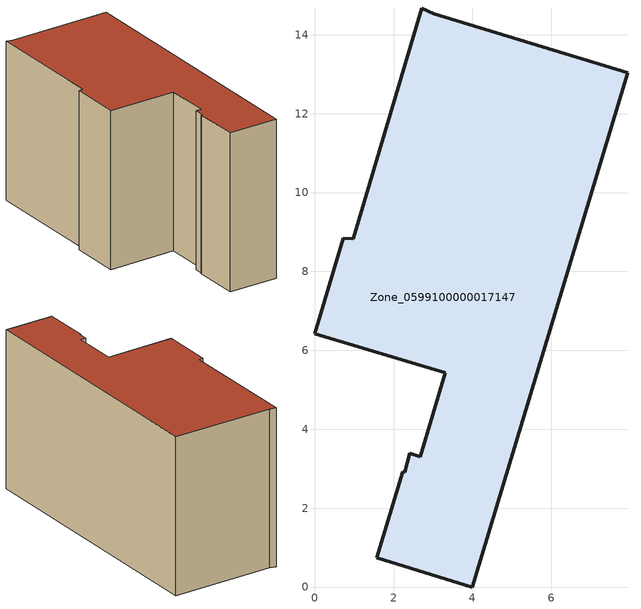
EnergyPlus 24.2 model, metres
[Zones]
Zone_0599100000017147
 floor ground (C_G): 2.41,3.38 2.68,3.3 3.31,5.43 0,6.42 0.73,8.84 0.98,8.83 2.71,14.68 3.02,14.53 7.94,13.04 4,0 1.58,0.74 2.23,2.92 2.28,2.91 z0
 wall outside (C_F): 2.71,14.68 0.98,8.83 0.73,8.84 0,6.42 3.31,5.43 2.68,3.3 2.41,3.38 2.28,2.91 2.23,2.92 1.58,0.74 4,0 7.94,13.04 3.02,14.53 2.71,14.68 z0:8.01
 roof outside (C_R): 2.68,3.3 2.41,3.38 2.28,2.91 2.23,2.92 1.58,0.74 4,0 7.94,13.04 3.02,14.53 2.71,14.68 0.98,8.83 0.73,8.84 0,6.42 3.31,5.43 z8.01
[BUILDING]
Pand.0599100000017147: North Axis=0; Terrain=City; Loads Convergence Tolerance Value=0.04; Temperature Convergence Tolerance Value=0.4; Solar Distribution=FullExterior; Maximum Number of Warmup Days=25; Minimum Number of Warmup Days=1
[Site:Location]
Rotterdam.The.Hague.AP_ZH_NLD Design_Conditions: Latitude=51.96; Longitude=4.45; Time Zone=1; Elevation=-4.5
[SITE:GROUNDTEMPERATURE:BUILDINGSURFACE]
18, 18, 18, 18, 18, 18, 18, 18, 18, 18, 18, 18
[MATERIAL] Thermal Absorptance=0.9; Solar Absorptance=0.7; Visible Absorptance=0.7
Name | Roughness | Thickness | Conductivity | Density | Specific Heat
G.TI.1975-1991 | MediumSmooth | 0.15 | 0.288461 | 540 | 1210
F.TI.1975-1991 | Rough | 0.3 | 0.230769 | 1920 | 840
R.TI.1975-1991 | MediumRough | 0.2 | 0.153846 | 1500 | 1000
[CONSTRUCTION]
C_G: G.TI.1975-1991
C_F: F.TI.1975-1991
C_R: R.TI.1975-1991
[ZONE]
Zone_0599100000017147: Type=1; Multiplier=1; Ceiling Height=Autocalculate; Volume=Autocalculate; Floor Area=autocalculate; Part of Total Floor Area=Yes
[ZONEINFILTRATION:DESIGNFLOWRATE]
Infil_Zone_0599100000017147: Zone or ZoneList or Space or SpaceList=Zone_0599100000017147; Schedule=AlwaysOn; Design Flow Rate Calculation Method=Flow/Area; Flow Rate per Floor Area=0.003; Constant Term Coefficient=1; Temperature Term Coefficient=0; Velocity Term Coefficient=0; Velocity Squared Term Coefficient=0
[HVACTEMPLATE:ZONE:IDEALLOADSAIRSYSTEM]
Zone_0599100000017147: Maximum Heating Supply Air Temperature=50; Minimum Cooling Supply Air Temperature=13; Maximum Heating Supply Air Humidity Ratio=0.0156; Minimum Cooling Supply Air Humidity Ratio=0.0077; Heating Limit=NoLimit; Cooling Limit=NoLimit; Dehumidification Control Type=ConstantSensibleHeatRatio; Cooling Sensible Heat Ratio=0.7; Dehumidification Setpoint=60; Humidification Control Type=None; Humidification Setpoint=30; Outdoor Air Method=None; Outdoor Air Flow Rate per Person=0.00944; Outdoor Air Flow Rate per Zone Floor Area=0; Outdoor Air Flow Rate per Zone=0; Demand Controlled Ventilation Type=None; Outdoor Air Economizer Type=NoEconomizer; Heat Recovery Type=None; Sensible Heat Recovery Effectiveness=0.7; Latent Heat Recovery Effectiveness=0.65
[ZONECONTROL:THERMOSTAT]
ThermostatControl_Zone_0599100000017147: Zone or ZoneList=Zone_0599100000017147; Control Type Schedule=DualSetpointControlType; Control 1=Thermostat_Zone_0599100000017147; Temperature Difference Between Cutout And Setpoint=0
[THERMOSTATSETPOINT:DUALSETPOINT]
Thermostat_Zone_0599100000017147: Heating Setpoint Temperature Schedule=HeatingSetpoint_Zone_0599100000017147; Cooling Setpoint Temperature Schedule=CoolingSetpoint_Zone_0599100000017147
[SCHEDULE:COMPACT]
HeatingSetpoint_Zone_0599100000017147: Through: 12/31, For: AllDays, Until: 24:00, 21
CoolingSetpoint_Zone_0599100000017147: Through: 12/31, For: AllDays, Until: 24:00, 24
DualSetpointControlType: Through: 12/31, For: AllDays, Until: 24:00, 4
AlwaysOn: Through: 12/31, For: AllDays, Until: 24:00, 1
